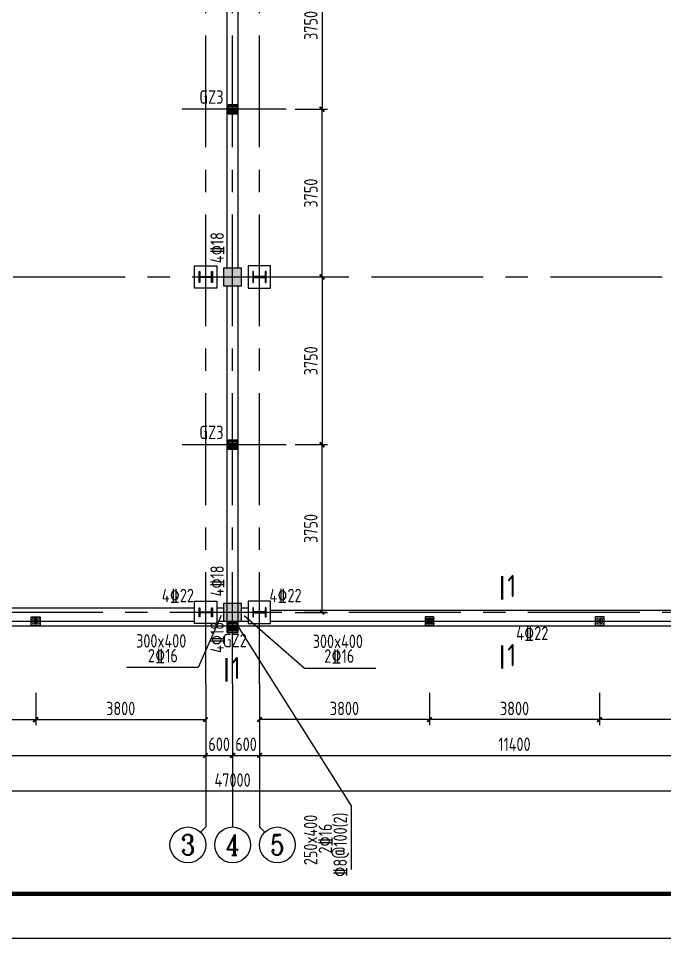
# Model space of a CAD drawing. Header units: millimetres. Extents: x 866309 to 879639, y 39442 to 44891.
# Drawn here: x 869682.9 to 869827.3, y 39448.6 to 39654.4 of the extents above; entities that cross this region are included whole.
import ezdxf
from ezdxf.enums import TextEntityAlignment as Align

# ---------------------------------------------------------------- set-up
doc = ezdxf.new("R2010")
doc.units = ezdxf.units.MM
doc.header["$LTSCALE"] = 1000
doc.header["$MEASUREMENT"] = 0
doc.linetypes.add('CENTER', pattern=[2, 1.25, -0.25, 0.25, -0.25])
doc.linetypes.add('DOTE', pattern=[2.42, 2, -0.2, 0.02, -0.2])
doc.layers.add('1', color=4, linetype='Continuous', lineweight=70)
for name, color, linetype in [('AXIS', 3, 'Continuous'), ('AXIS_TEXT', 7, 'Continuous'), ('DIM', 7, 'Continuous'), ('DOTE', 1, 'DOTE'), ('M_Prof', 2, 'Continuous'), ('PUB_DIM', 3, 'Continuous'), ('层14', 2, 'Continuous'), ('标注', 7, 'Continuous'), ('梁', 4, 'Continuous'), ('梁集中标注', 2, 'Continuous')]:
    doc.layers.add(name, color=color, linetype=linetype)
doc.styles.add('_TCH_AXIS', font='COMPLEX', dxfattribs={"bigfont": 'GBCBIG'})
doc.styles.add('COMPLEX', font='COMPLEX')
doc.styles.add('GBHZ', font='gbenor.shx', dxfattribs={"width": 0.9, "bigfont": 'gbcbig.shx'})
doc.dimstyles.new('Y100', dxfattribs={"dimscale": 0, "dimtxt": 3, "dimasz": 0.01, "dimexe": 1.2, "dimexo": 2, "dimgap": 1, "dimtad": 1, "dimdec": 0, "dimlfac": 100, "dimzin": 0, "dimdsep": 46, "dimtxsty": 'GBHZ', "dimblk": 'DX', "dimcen": 0.09, "dimdle": 1, "dimclrd": 7, "dimclre": 7, "dimclrt": 7, "dimadec": 0, "dimazin": 0, "dimtfac": 1, "dimtdec": 0, "dimtix": 1, "dimtmove": 2, "dimatfit": 3, "dimldrblk": 'DX', "dimfxl": 0, "dimtolj": 1, "dimtzin": 0, "dimarcsym": 0})

# ---------------------------------------------------------------- blocks, each defined once
blk = doc.blocks.new('_AXISO')
blk.add_circle((0, 0), 0.5)
at = {"layer": 'AXIS_TEXT', "style": 'COMPLEX', "width": 1.041667}
blk.add_attdef('A', text='', height=0.56, dxfattribs=at).set_placement((-0.25, -0.28), (0.25, -0.28), align=Align.FIT)
blk = doc.blocks.new('DX')
at = {"color": 0, "linetype": 'ByBlock', "const_width": 40}
blk.add_lwpolyline([(-54, -51), (46, 49)], dxfattribs=at)
blk = doc.blocks.new('*D1642')
at = {"layer": 'Defpoints', "color": 0, "transparency": 16777216}
for p in [(869610.8, 39505.59), (869724.8, 39505.59), (869724.8, 39489.59)]:
    blk.add_point(p, dxfattribs=at)
at = {"layer": 'dim', "color": 7, "lineweight": -2, "transparency": 16777216}
for p, q in [((869610.8, 39503.59), (869610.8, 39488.39)), ((869724.8, 39503.59), (869724.8, 39488.39)), ((869610.81, 39489.59), (869724.79, 39489.59))]:
    blk.add_line(p, q, dxfattribs=at)
at = {"layer": 'dim', "color": 7, "lineweight": -2, "transparency": 16777216, "xscale": 0.01, "yscale": 0.01, "zscale": 0.01, "rotation": 180}
blk.add_blockref('DX', (869610.8, 39489.59), dxfattribs=at)
at = {"layer": 'dim', "color": 7, "lineweight": -2, "transparency": 16777216, "xscale": 0.01, "yscale": 0.01, "zscale": 0.01}
blk.add_blockref('DX', (869724.8, 39489.59), dxfattribs=at)
at = {"layer": 'dim', "color": 7, "transparency": 16777216, "insert": (869667.8, 39492.09), "char_height": 3, "attachment_point": 5, "style": 'GBHZ'}
blk.add_mtext('\\A1;11400', dxfattribs=at)
blk = doc.blocks.new('*D1643')
at = {"layer": 'Defpoints', "color": 0, "transparency": 16777216}
for p in [(869724.8, 39505.59), (869730.8, 39505.59), (869730.8, 39489.59)]:
    blk.add_point(p, dxfattribs=at)
at = {"layer": 'dim', "color": 7, "lineweight": -2, "transparency": 16777216}
for p, q in [((869724.8, 39503.59), (869724.8, 39488.39)), ((869730.8, 39503.59), (869730.8, 39488.39)), ((869724.79, 39489.59), (869724.78, 39489.59)), ((869724.8, 39489.59), (869730.8, 39489.59)), ((869730.81, 39489.59), (869730.82, 39489.59))]:
    blk.add_line(p, q, dxfattribs=at)
at = {"layer": 'dim', "color": 7, "lineweight": -2, "transparency": 16777216, "xscale": 0.01, "yscale": 0.01, "zscale": 0.01}
blk.add_blockref('DX', (869724.8, 39489.59), dxfattribs=at)
at = {"layer": 'dim', "color": 7, "lineweight": -2, "transparency": 16777216, "xscale": 0.01, "yscale": 0.01, "zscale": 0.01, "rotation": 180}
blk.add_blockref('DX', (869730.8, 39489.59), dxfattribs=at)
at = {"layer": 'dim', "color": 7, "transparency": 16777216, "insert": (869727.8, 39492.09), "char_height": 3, "attachment_point": 5, "style": 'GBHZ'}
blk.add_mtext('\\A1;600', dxfattribs=at)
blk = doc.blocks.new('*D1644')
at = {"layer": 'Defpoints', "color": 0, "transparency": 16777216}
for p in [(869730.8, 39505.59), (869736.8, 39505.59), (869736.8, 39489.59)]:
    blk.add_point(p, dxfattribs=at)
at = {"layer": 'dim', "color": 7, "lineweight": -2, "transparency": 16777216}
for p, q in [((869730.8, 39503.59), (869730.8, 39488.39)), ((869736.8, 39503.59), (869736.8, 39488.39)), ((869730.79, 39489.59), (869730.78, 39489.59)), ((869730.8, 39489.59), (869736.8, 39489.59)), ((869736.81, 39489.59), (869736.82, 39489.59))]:
    blk.add_line(p, q, dxfattribs=at)
at = {"layer": 'dim', "color": 7, "lineweight": -2, "transparency": 16777216, "xscale": 0.01, "yscale": 0.01, "zscale": 0.01}
blk.add_blockref('DX', (869730.8, 39489.59), dxfattribs=at)
at = {"layer": 'dim', "color": 7, "lineweight": -2, "transparency": 16777216, "xscale": 0.01, "yscale": 0.01, "zscale": 0.01, "rotation": 180}
blk.add_blockref('DX', (869736.8, 39489.59), dxfattribs=at)
at = {"layer": 'dim', "color": 7, "transparency": 16777216, "insert": (869733.8, 39492.09), "char_height": 3, "attachment_point": 5, "style": 'GBHZ'}
blk.add_mtext('\\A1;600', dxfattribs=at)
blk = doc.blocks.new('*D1645')
at = {"layer": 'Defpoints', "color": 0, "transparency": 16777216}
for p in [(869736.8, 39505.59), (869850.8, 39505.59), (869850.8, 39489.59)]:
    blk.add_point(p, dxfattribs=at)
at = {"layer": 'dim', "color": 7, "lineweight": -2, "transparency": 16777216}
for p, q in [((869736.8, 39503.59), (869736.8, 39488.39)), ((869850.8, 39503.59), (869850.8, 39488.39)), ((869736.81, 39489.59), (869850.79, 39489.59))]:
    blk.add_line(p, q, dxfattribs=at)
at = {"layer": 'dim', "color": 7, "lineweight": -2, "transparency": 16777216, "xscale": 0.01, "yscale": 0.01, "zscale": 0.01, "rotation": 180}
blk.add_blockref('DX', (869736.8, 39489.59), dxfattribs=at)
at = {"layer": 'dim', "color": 7, "lineweight": -2, "transparency": 16777216, "xscale": 0.01, "yscale": 0.01, "zscale": 0.01}
blk.add_blockref('DX', (869850.8, 39489.59), dxfattribs=at)
at = {"layer": 'dim', "color": 7, "transparency": 16777216, "insert": (869793.8, 39492.09), "char_height": 3, "attachment_point": 5, "style": 'GBHZ'}
blk.add_mtext('\\A1;11400', dxfattribs=at)
blk = doc.blocks.new('*D1647')
at = {"layer": 'Defpoints', "color": 0, "transparency": 16777216}
for p in [(869495.8, 39505.59), (869965.8, 39505.59), (869495.8, 39481.59)]:
    blk.add_point(p, dxfattribs=at)
at = {"layer": 'dim', "color": 7, "lineweight": -2, "transparency": 16777216}
for p, q in [((869495.8, 39503.59), (869495.8, 39480.39)), ((869965.8, 39503.59), (869965.8, 39480.39)), ((869965.79, 39481.59), (869495.81, 39481.59))]:
    blk.add_line(p, q, dxfattribs=at)
at = {"layer": 'dim', "color": 7, "lineweight": -2, "transparency": 16777216, "xscale": 0.01, "yscale": 0.01, "zscale": 0.01, "rotation": 180}
blk.add_blockref('DX', (869495.8, 39481.59), dxfattribs=at)
at = {"layer": 'dim', "color": 7, "lineweight": -2, "transparency": 16777216, "xscale": 0.01, "yscale": 0.01, "zscale": 0.01}
blk.add_blockref('DX', (869965.8, 39481.59), dxfattribs=at)
at = {"layer": 'dim', "color": 7, "transparency": 16777216, "insert": (869730.8, 39484.09), "char_height": 3, "attachment_point": 5, "style": 'GBHZ'}
blk.add_mtext('\\A1;47000', dxfattribs=at)
blk = doc.blocks.new('*D4523')
at = {"layer": 'Defpoints', "color": 0, "transparency": 16777216}
for p in [(869742.79, 39559.09), (869750.79, 39559.09), (869742.79, 39521.59)]:
    blk.add_point(p, dxfattribs=at)
at = {"layer": 'dim', "color": 7, "lineweight": -2, "transparency": 16777216}
for p, q in [((869744.79, 39559.09), (869751.99, 39559.09)), ((869750.79, 39521.6), (869750.79, 39559.08)), ((869744.79, 39521.59), (869751.99, 39521.59))]:
    blk.add_line(p, q, dxfattribs=at)
at = {"layer": 'dim', "color": 7, "lineweight": -2, "transparency": 16777216, "xscale": 0.01, "yscale": 0.01, "zscale": 0.01}
for p, rotation in [((869750.79, 39559.09), 90), ((869750.79, 39521.59), 270)]:
    blk.add_blockref('DX', p, dxfattribs=dict(at, rotation=rotation))
at = {"layer": 'dim', "color": 7, "transparency": 16777216, "insert": (869748.29, 39540.34), "char_height": 3, "attachment_point": 5, "rotation": 90, "style": 'GBHZ'}
blk.add_mtext('\\A1;3750', dxfattribs=at)
blk = doc.blocks.new('*D4524')
at = {"layer": 'Defpoints', "color": 0, "transparency": 16777216}
for p in [(869742.79, 39596.59), (869742.79, 39559.09), (869750.79, 39559.09)]:
    blk.add_point(p, dxfattribs=at)
at = {"layer": 'dim', "color": 7, "lineweight": -2, "transparency": 16777216}
for p, q in [((869744.79, 39596.59), (869751.99, 39596.59)), ((869750.79, 39596.58), (869750.79, 39559.1)), ((869744.79, 39559.09), (869751.99, 39559.09))]:
    blk.add_line(p, q, dxfattribs=at)
at = {"layer": 'dim', "color": 7, "lineweight": -2, "transparency": 16777216, "xscale": 0.01, "yscale": 0.01, "zscale": 0.01}
for p, rotation in [((869750.79, 39596.59), 90), ((869750.79, 39559.09), 270)]:
    blk.add_blockref('DX', p, dxfattribs=dict(at, rotation=rotation))
at = {"layer": 'dim', "color": 7, "transparency": 16777216, "insert": (869748.29, 39577.84), "char_height": 3, "attachment_point": 5, "rotation": 90, "style": 'GBHZ'}
blk.add_mtext('\\A1;3750', dxfattribs=at)
blk = doc.blocks.new('*D4525')
at = {"layer": 'Defpoints', "color": 0, "transparency": 16777216}
for p in [(869742.79, 39634.09), (869750.79, 39634.09), (869742.79, 39596.59)]:
    blk.add_point(p, dxfattribs=at)
at = {"layer": 'dim', "color": 7, "lineweight": -2, "transparency": 16777216}
for p, q in [((869744.79, 39634.09), (869751.99, 39634.09)), ((869750.79, 39596.6), (869750.79, 39634.08)), ((869744.79, 39596.59), (869751.99, 39596.59))]:
    blk.add_line(p, q, dxfattribs=at)
at = {"layer": 'dim', "color": 7, "lineweight": -2, "transparency": 16777216, "xscale": 0.01, "yscale": 0.01, "zscale": 0.01}
for p, rotation in [((869750.79, 39634.09), 90), ((869750.79, 39596.59), 270)]:
    blk.add_blockref('DX', p, dxfattribs=dict(at, rotation=rotation))
at = {"layer": 'dim', "color": 7, "transparency": 16777216, "insert": (869748.29, 39615.34), "char_height": 3, "attachment_point": 5, "rotation": 90, "style": 'GBHZ'}
blk.add_mtext('\\A1;3750', dxfattribs=at)
blk = doc.blocks.new('*D4526')
at = {"layer": 'Defpoints', "color": 0, "transparency": 16777216}
for p in [(869742.79, 39671.59), (869742.79, 39634.09), (869750.79, 39634.09)]:
    blk.add_point(p, dxfattribs=at)
at = {"layer": 'dim', "color": 7, "lineweight": -2, "transparency": 16777216}
for p, q in [((869744.79, 39671.59), (869751.99, 39671.59)), ((869750.79, 39671.58), (869750.79, 39634.1)), ((869744.79, 39634.09), (869751.99, 39634.09))]:
    blk.add_line(p, q, dxfattribs=at)
at = {"layer": 'dim', "color": 7, "lineweight": -2, "transparency": 16777216, "xscale": 0.01, "yscale": 0.01, "zscale": 0.01}
for p, rotation in [((869750.79, 39671.59), 90), ((869750.79, 39634.09), 270)]:
    blk.add_blockref('DX', p, dxfattribs=dict(at, rotation=rotation))
at = {"layer": 'dim', "color": 7, "transparency": 16777216, "insert": (869748.29, 39652.84), "char_height": 3, "attachment_point": 5, "rotation": 90, "style": 'GBHZ'}
blk.add_mtext('\\A1;3750', dxfattribs=at)
blk = doc.blocks.new('*D4640')
at = {"layer": 'Defpoints', "color": 0, "transparency": 16777216}
for p in [(869812.8, 39505.59), (869850.8, 39505.59), (869812.8, 39497.59)]:
    blk.add_point(p, dxfattribs=at)
at = {"layer": '层14', "color": 7, "lineweight": -2, "transparency": 16777216}
for p, q in [((869812.8, 39503.59), (869812.8, 39496.39)), ((869850.8, 39503.59), (869850.8, 39496.39)), ((869850.79, 39497.59), (869812.81, 39497.59))]:
    blk.add_line(p, q, dxfattribs=at)
at = {"layer": '层14', "color": 7, "lineweight": -2, "transparency": 16777216, "xscale": 0.01, "yscale": 0.01, "zscale": 0.01, "rotation": 180}
blk.add_blockref('DX', (869812.8, 39497.59), dxfattribs=at)
at = {"layer": '层14', "color": 7, "lineweight": -2, "transparency": 16777216, "xscale": 0.01, "yscale": 0.01, "zscale": 0.01}
blk.add_blockref('DX', (869850.8, 39497.59), dxfattribs=at)
at = {"layer": '层14', "color": 7, "transparency": 16777216, "insert": (869831.8, 39500.09), "char_height": 3, "attachment_point": 5, "style": 'GBHZ'}
blk.add_mtext('\\A1;3800', dxfattribs=at)
blk = doc.blocks.new('*D4641')
at = {"layer": 'Defpoints', "color": 0, "transparency": 16777216}
for p in [(869774.8, 39505.59), (869812.8, 39505.59), (869774.8, 39497.59)]:
    blk.add_point(p, dxfattribs=at)
at = {"layer": '层14', "color": 7, "lineweight": -2, "transparency": 16777216}
for p, q in [((869774.8, 39503.59), (869774.8, 39496.39)), ((869812.8, 39503.59), (869812.8, 39496.39)), ((869812.79, 39497.59), (869774.81, 39497.59))]:
    blk.add_line(p, q, dxfattribs=at)
at = {"layer": '层14', "color": 7, "lineweight": -2, "transparency": 16777216, "xscale": 0.01, "yscale": 0.01, "zscale": 0.01, "rotation": 180}
blk.add_blockref('DX', (869774.8, 39497.59), dxfattribs=at)
at = {"layer": '层14', "color": 7, "lineweight": -2, "transparency": 16777216, "xscale": 0.01, "yscale": 0.01, "zscale": 0.01}
blk.add_blockref('DX', (869812.8, 39497.59), dxfattribs=at)
at = {"layer": '层14', "color": 7, "transparency": 16777216, "insert": (869793.8, 39500.09), "char_height": 3, "attachment_point": 5, "style": 'GBHZ'}
blk.add_mtext('\\A1;3800', dxfattribs=at)
blk = doc.blocks.new('*D4642')
at = {"layer": 'Defpoints', "color": 0, "transparency": 16777216}
for p in [(869736.8, 39505.59), (869774.8, 39505.59), (869736.8, 39497.59)]:
    blk.add_point(p, dxfattribs=at)
at = {"layer": '层14', "color": 7, "lineweight": -2, "transparency": 16777216}
for p, q in [((869736.8, 39503.59), (869736.8, 39496.39)), ((869774.8, 39503.59), (869774.8, 39496.39)), ((869774.79, 39497.59), (869736.81, 39497.59))]:
    blk.add_line(p, q, dxfattribs=at)
at = {"layer": '层14', "color": 7, "lineweight": -2, "transparency": 16777216, "xscale": 0.01, "yscale": 0.01, "zscale": 0.01, "rotation": 180}
blk.add_blockref('DX', (869736.8, 39497.59), dxfattribs=at)
at = {"layer": '层14', "color": 7, "lineweight": -2, "transparency": 16777216, "xscale": 0.01, "yscale": 0.01, "zscale": 0.01}
blk.add_blockref('DX', (869774.8, 39497.59), dxfattribs=at)
at = {"layer": '层14', "color": 7, "transparency": 16777216, "insert": (869755.8, 39500.09), "char_height": 3, "attachment_point": 5, "style": 'GBHZ'}
blk.add_mtext('\\A1;3800', dxfattribs=at)
blk = doc.blocks.new('*D4644')
at = {"layer": 'Defpoints', "color": 0, "transparency": 16777216}
for p in [(869648.8, 39505.59), (869686.8, 39505.59), (869686.8, 39497.59)]:
    blk.add_point(p, dxfattribs=at)
at = {"layer": '层14', "color": 7, "lineweight": -2, "transparency": 16777216}
for p, q in [((869648.8, 39503.59), (869648.8, 39496.39)), ((869686.8, 39503.59), (869686.8, 39496.39)), ((869648.81, 39497.59), (869686.79, 39497.59))]:
    blk.add_line(p, q, dxfattribs=at)
at = {"layer": '层14', "color": 7, "lineweight": -2, "transparency": 16777216, "xscale": 0.01, "yscale": 0.01, "zscale": 0.01, "rotation": 180}
blk.add_blockref('DX', (869648.8, 39497.59), dxfattribs=at)
at = {"layer": '层14', "color": 7, "lineweight": -2, "transparency": 16777216, "xscale": 0.01, "yscale": 0.01, "zscale": 0.01}
blk.add_blockref('DX', (869686.8, 39497.59), dxfattribs=at)
at = {"layer": '层14', "color": 7, "transparency": 16777216, "insert": (869667.8, 39500.09), "char_height": 3, "attachment_point": 5, "style": 'GBHZ'}
blk.add_mtext('\\A1;3800', dxfattribs=at)
blk = doc.blocks.new('*D4645')
at = {"layer": 'Defpoints', "color": 0, "transparency": 16777216}
for p in [(869686.8, 39505.59), (869724.8, 39505.59), (869724.8, 39497.59)]:
    blk.add_point(p, dxfattribs=at)
at = {"layer": '层14', "color": 7, "lineweight": -2, "transparency": 16777216}
for p, q in [((869686.8, 39503.59), (869686.8, 39496.39)), ((869724.8, 39503.59), (869724.8, 39496.39)), ((869686.81, 39497.59), (869724.79, 39497.59))]:
    blk.add_line(p, q, dxfattribs=at)
at = {"layer": '层14', "color": 7, "lineweight": -2, "transparency": 16777216, "xscale": 0.01, "yscale": 0.01, "zscale": 0.01, "rotation": 180}
blk.add_blockref('DX', (869686.8, 39497.59), dxfattribs=at)
at = {"layer": '层14', "color": 7, "lineweight": -2, "transparency": 16777216, "xscale": 0.01, "yscale": 0.01, "zscale": 0.01}
blk.add_blockref('DX', (869724.8, 39497.59), dxfattribs=at)
at = {"layer": '层14', "color": 7, "transparency": 16777216, "insert": (869705.8, 39500.09), "char_height": 3, "attachment_point": 5, "style": 'GBHZ'}
blk.add_mtext('\\A1;3800', dxfattribs=at)

msp = doc.modelspace()

# ---------------------------------------------------------------- hatches: boundary and pattern name
at = {"layer": '层14'}
h = msp.add_hatch(dxfattribs=at)
h.set_pattern_fill('DOTS', color=256, scale=5)
h.paths.add_polyline_path([(869729.804, 39633.086), (869731.804, 39633.086), (869731.804, 39635.086), (869729.804, 39635.086)])
h = msp.add_hatch(dxfattribs=at)
h.set_pattern_fill('DOTS', color=256, scale=5)
h.paths.add_polyline_path([(869729.804, 39558.086), (869731.804, 39558.086), (869731.804, 39560.086), (869729.804, 39560.086)])
h = msp.add_hatch(dxfattribs=at)
h.set_pattern_fill('DOTS', color=256, scale=5)
h.paths.add_polyline_path([(869687.804, 39520.586), (869685.804, 39520.586), (869685.804, 39518.586), (869687.804, 39518.586)])
h = msp.add_hatch(dxfattribs=at)
h.set_pattern_fill('DOTS', color=256, scale=5)
h.paths.add_polyline_path([(869775.804, 39520.586), (869773.804, 39520.586), (869773.804, 39518.586), (869775.804, 39518.586)])
h = msp.add_hatch(dxfattribs=at)
h.set_pattern_fill('DOTS', color=256, scale=5)
h.paths.add_polyline_path([(869813.804, 39520.586), (869811.804, 39520.586), (869811.804, 39518.586), (869813.804, 39518.586)])
h = msp.add_hatch(dxfattribs=at)
h.set_pattern_fill('DOTS', color=256, scale=5)
h.paths.add_polyline_path([(869731.804, 39519.586), (869729.804, 39519.586), (869729.804, 39517.086), (869731.804, 39517.086)])

# ---------------------------------------------------------------- linework, layer by layer
msp.add_line((870241.527, 39448.627), (869400.527, 39448.627))
at = {"color": 0, "const_width": 1}
msp.add_lwpolyline([(870231.527, 39458.627), (869425.527, 39458.627), (869425.527, 40032.627), (870231.527, 40032.627)], close=True, dxfattribs=at)
for points in [[(869727.304, 39594.086), (869722.304, 39594.086), (869722.304, 39599.086), (869727.304, 39599.086)], [(869732.804, 39598.586), (869728.804, 39598.586), (869728.804, 39594.586), (869732.804, 39594.586)], [(869734.304, 39594.086), (869739.304, 39594.086), (869739.304, 39599.086), (869734.304, 39599.086)], [(869727.304, 39519.086), (869722.304, 39519.086), (869722.304, 39524.086), (869727.304, 39524.086)], [(869734.304, 39519.086), (869739.304, 39519.086), (869739.304, 39524.086), (869734.304, 39524.086)], [(869732.804, 39523.586), (869728.804, 39523.586), (869728.804, 39519.586), (869732.804, 39519.586)]]:
    msp.add_lwpolyline(points, close=True)
at = {"layer": '1', "color": 2, "const_width": 0.48}
for points in [[(869791.034, 39524.445), (869791.034, 39529.728)], [(869791.034, 39508.965), (869791.034, 39514.248)], [(869729.432, 39506.083), (869729.432, 39511.366)]]:
    msp.add_lwpolyline(points, dxfattribs=at)
at = {"layer": 'AXIS', "color": 0}
for p, q in [((869724.804, 39505.586), (869724.804, 39473.586)), ((869730.804, 39505.586), (869730.804, 39473.586)), ((869736.804, 39505.586), (869736.804, 39473.586)), ((869723.633, 39472.414), (869724.804, 39473.586)), ((869737.976, 39472.414), (869736.804, 39473.586))]:
    msp.add_line(p, q, dxfattribs=at)
at = {"layer": 'DOTE', "linetype": 'CENTER', "ltscale": 0.02}
for p, q in [((869724.804, 39505.586), (869724.804, 39987.586)), ((869730.804, 39505.586), (869730.804, 39987.586)), ((869736.804, 39505.586), (869736.804, 39987.586)), ((869742.794, 39634.086), (869719.536, 39634.086)), ((869481.804, 39596.586), (869981.804, 39596.586)), ((869742.794, 39559.086), (869719.536, 39559.086)), ((869981.804, 39521.586), (869481.804, 39521.586))]:
    msp.add_line(p, q, dxfattribs=at)
at = {"layer": 'M_Prof'}
for points in [[(869726.304, 39597.836), (869726.304, 39595.336), (869726.104, 39595.336), (869726.104, 39596.496), (869723.504, 39596.496), (869723.504, 39595.336), (869723.304, 39595.336), (869723.304, 39597.836), (869723.504, 39597.836), (869723.504, 39596.676), (869726.104, 39596.676), (869726.104, 39597.836)], [(869735.304, 39597.836), (869735.304, 39595.336), (869735.504, 39595.336), (869735.504, 39596.496), (869738.104, 39596.496), (869738.104, 39595.336), (869738.304, 39595.336), (869738.304, 39597.836), (869738.104, 39597.836), (869738.104, 39596.676), (869735.504, 39596.676), (869735.504, 39597.836)], [(869726.304, 39522.586), (869726.304, 39520.586), (869726.104, 39520.586), (869726.104, 39521.496), (869723.504, 39521.496), (869723.504, 39520.586), (869723.304, 39520.586), (869723.304, 39522.586), (869723.504, 39522.586), (869723.504, 39521.676), (869726.104, 39521.676), (869726.104, 39522.586)], [(869735.304, 39522.586), (869735.304, 39520.586), (869735.504, 39520.586), (869735.504, 39521.496), (869738.104, 39521.496), (869738.104, 39520.586), (869738.304, 39520.586), (869738.304, 39522.586), (869738.104, 39522.586), (869738.104, 39521.676), (869735.504, 39521.676), (869735.504, 39522.586)]]:
    msp.add_lwpolyline(points, close=True, dxfattribs=at)
at = {"layer": '层14'}
for p, q in [((869732.054, 39518.336), (869757.308, 39478.336)), ((869757.308, 39478.336), (869757.308, 39464.07))]:
    msp.add_line(p, q, dxfattribs=at)
for points in [[(869729.804, 39633.086), (869731.804, 39633.086), (869731.804, 39635.086), (869729.804, 39635.086)], [(869729.804, 39558.086), (869731.804, 39558.086), (869731.804, 39560.086), (869729.804, 39560.086)], [(869687.804, 39518.586), (869685.804, 39518.586), (869685.804, 39520.586), (869687.804, 39520.586)], [(869773.804, 39518.586), (869775.804, 39518.586), (869775.804, 39520.586), (869773.804, 39520.586)], [(869811.804, 39518.586), (869813.804, 39518.586), (869813.804, 39520.586), (869811.804, 39520.586)], [(869729.804, 39519.586), (869731.804, 39519.586), (869731.804, 39517.086), (869729.804, 39517.086)]]:
    msp.add_lwpolyline(points, close=True, dxfattribs=at)
at = {"layer": '标注'}
for points in [[(869732.804, 39598.586), (869732.804, 39594.586), (869728.804, 39598.586), (869728.804, 39594.586)], [(869732.804, 39523.586), (869732.804, 39519.586), (869728.804, 39523.586), (869728.804, 39519.586)]]:
    msp.add_solid(points, dxfattribs=at)
at = {"layer": '梁'}
for p, q in [((869729.554, 39598.586), (869729.554, 39669.586)), ((869732.054, 39598.586), (869732.054, 39669.586)), ((869729.554, 39517.086), (869729.554, 39594.586)), ((869732.054, 39517.086), (869732.054, 39594.586)), ((869499.804, 39522.586), (869722.304, 39522.586)), ((869727.304, 39522.586), (869728.804, 39522.586)), ((869732.804, 39522.586), (869734.304, 39522.586)), ((869739.304, 39522.086), (869964.304, 39522.086)), ((869728.221, 39520.91), (869723.101, 39509.234)), ((869733.387, 39520.91), (869746.846, 39509.138)), ((869499.804, 39519.586), (869722.304, 39519.586)), ((869584.304, 39518.586), (869728.804, 39518.586)), ((869727.304, 39519.586), (869734.304, 39519.586)), ((869727.304, 39519.086), (869727.304, 39518.586)), ((869732.804, 39518.586), (869967.804, 39518.586)), ((869739.304, 39519.586), (869966.804, 39519.586)), ((869729.554, 39517.086), (869732.054, 39517.086)), ((869723.101, 39509.234), (869707.173, 39509.234)), ((869746.846, 39509.138), (869762.774, 39509.138))]:
    msp.add_line(p, q, dxfattribs=at)
for points in [[(869728.804, 39518.586), (869729.554, 39518.586)], [(869732.054, 39518.586), (869732.804, 39518.586)]]:
    msp.add_lwpolyline(points, dxfattribs=at)

# ---------------------------------------------------------------- block references
at = {"layer": 'AXIS', "color": 0}
ref = msp.add_blockref('_AXISO', (869720.804, 39469.586), dxfattribs=dict(at, xscale=8, yscale=8, zscale=8))
ref.add_attrib('A', '3', dxfattribs={"layer": 'AXIS_TEXT', "color": 0, "height": 4.659, "style": '_TCH_AXIS'}).set_placement((869719.251, 39467.256), (869722.357, 39467.256), align=Align.FIT)
ref = msp.add_blockref('_AXISO', (869730.804, 39469.586), dxfattribs=dict(at, xscale=8, yscale=8, zscale=8))
ref.add_attrib('A', '4', dxfattribs={"layer": 'AXIS_TEXT', "color": 0, "height": 4.659, "style": '_TCH_AXIS', "width": 0.875}).set_placement((869729.251, 39467.256), (869732.357, 39467.256), align=Align.FIT)
ref = msp.add_blockref('_AXISO', (869740.804, 39469.586), dxfattribs=dict(at, xscale=8, yscale=8, zscale=8))
ref.add_attrib('A', '5', dxfattribs={"layer": 'AXIS_TEXT', "color": 0, "height": 4.659, "style": '_TCH_AXIS'}).set_placement((869739.251, 39467.256), (869742.357, 39467.256), align=Align.FIT)

# ---------------------------------------------------------------- texts
at = {"layer": 'PUB_DIM', "style": 'GBHZ', "width": 0.9}
for p in [(869792.206, 39524.989), (869792.206, 39509.508), (869730.604, 39506.627)]:
    msp.add_text('1', height=5, dxfattribs=at).set_placement(p)
at = {"layer": '梁集中标注', "style": 'GBHZ', "width": 0.9}
for s, p in [('GZ3', (869723.377, 39635.324)), ('GZ3', (869723.377, 39560.324)), ('4%%13222', (869714.989, 39523.852)), ('4%%13222', (869739.035, 39523.852)), ('4%%13222', (869794.175, 39515.395)), ('300x400', (869709.238, 39513.7)), ('GZ2', (869728.619, 39513.789)), ('300x400', (869748.707, 39513.603)), ('2%%13216', (869711.877, 39510.406)), ('2%%13216', (869751.292, 39510.309))]:
    msp.add_text(s, height=3, dxfattribs=at).set_placement(p)
at = {"layer": '梁集中标注', "color": 1, "style": 'GBHZ', "width": 0.9}
for p in [(869728.846, 39599.671), (869728.846, 39525.136), (869728.846, 39512.51)]:
    msp.add_text('4%%13218', height=3, rotation=90, dxfattribs=at).set_placement(p)
at = {"layer": '梁集中标注', "style": 'GBHZ', "width": 0.9}
for s, p in [('%%1328@100(2)', (869756.35, 39462.423)), ('250x400', (869749.725, 39465.056)), ('2%%13216', (869753.019, 39467.634))]:
    msp.add_text(s, height=3, rotation=90, dxfattribs=at).set_placement(p)

# ---------------------------------------------------------------- dimensions: what is measured, and where the dimension line sits
at = {"layer": 'dim'}
for base, p1, p2, angle, picture, middle in [((869750.794, 39634.086), (869742.794, 39671.586), (869742.794, 39634.086), 270, '*D4526', (869748.294, 39652.836)), ((869750.794, 39634.086), (869742.794, 39596.586), (869742.794, 39634.086), 90, '*D4525', (869748.294, 39615.336)), ((869750.794, 39559.086), (869742.794, 39596.586), (869742.794, 39559.086), 270, '*D4524', (869748.294, 39577.836)), ((869750.794, 39559.086), (869742.794, 39521.586), (869742.794, 39559.086), 90, '*D4523', (869748.294, 39540.336))]:
    dim = msp.add_linear_dim(base=base, p1=p1, p2=p2, angle=angle, dimstyle='Y100', override={"dimscale": 1}, dxfattribs=at)
    dim.commit()
    dim.dimension.update_dxf_attribs({"geometry": picture, "text_midpoint": middle})
for base, p1, p2, picture, middle in [((869495.804, 39481.586), (869965.804, 39505.586), (869495.804, 39505.586), '*D1647', (869730.804, 39484.086)), ((869724.804, 39489.586), (869610.804, 39505.586), (869724.804, 39505.586), '*D1642', (869667.804, 39492.086)), ((869730.804, 39489.586), (869724.804, 39505.586), (869730.804, 39505.586), '*D1643', (869727.804, 39492.086)), ((869736.804, 39489.586), (869730.804, 39505.586), (869736.804, 39505.586), '*D1644', (869733.804, 39492.086)), ((869850.804, 39489.586), (869736.804, 39505.586), (869850.804, 39505.586), '*D1645', (869793.804, 39492.086))]:
    dim = msp.add_linear_dim(base=base, p1=p1, p2=p2, dimstyle='Y100', override={"dimscale": 1}, dxfattribs=at)
    dim.commit()
    dim.dimension.update_dxf_attribs({"geometry": picture, "text_midpoint": middle})
at = {"layer": '层14'}
for base, p1, p2, angle, picture, middle in [((869686.804, 39497.586), (869648.804, 39505.586), (869686.804, 39505.586), 0, '*D4644', (869667.804, 39500.086)), ((869724.804, 39497.586), (869686.804, 39505.586), (869724.804, 39505.586), 0, '*D4645', (869705.804, 39500.086)), ((869736.804, 39497.586), (869774.804, 39505.586), (869736.804, 39505.586), 180, '*D4642', (869755.804, 39500.086)), ((869774.804, 39497.586), (869812.804, 39505.586), (869774.804, 39505.586), 180, '*D4641', (869793.804, 39500.086)), ((869812.804, 39497.586), (869850.804, 39505.586), (869812.804, 39505.586), 180, '*D4640', (869831.804, 39500.086))]:
    dim = msp.add_linear_dim(base=base, p1=p1, p2=p2, angle=angle, dimstyle='Y100', override={"dimscale": 1, "dimfxl": 2}, dxfattribs=at)
    dim.commit()
    dim.dimension.update_dxf_attribs({"geometry": picture, "text_midpoint": middle})

doc.saveas('drawing.dxf')
